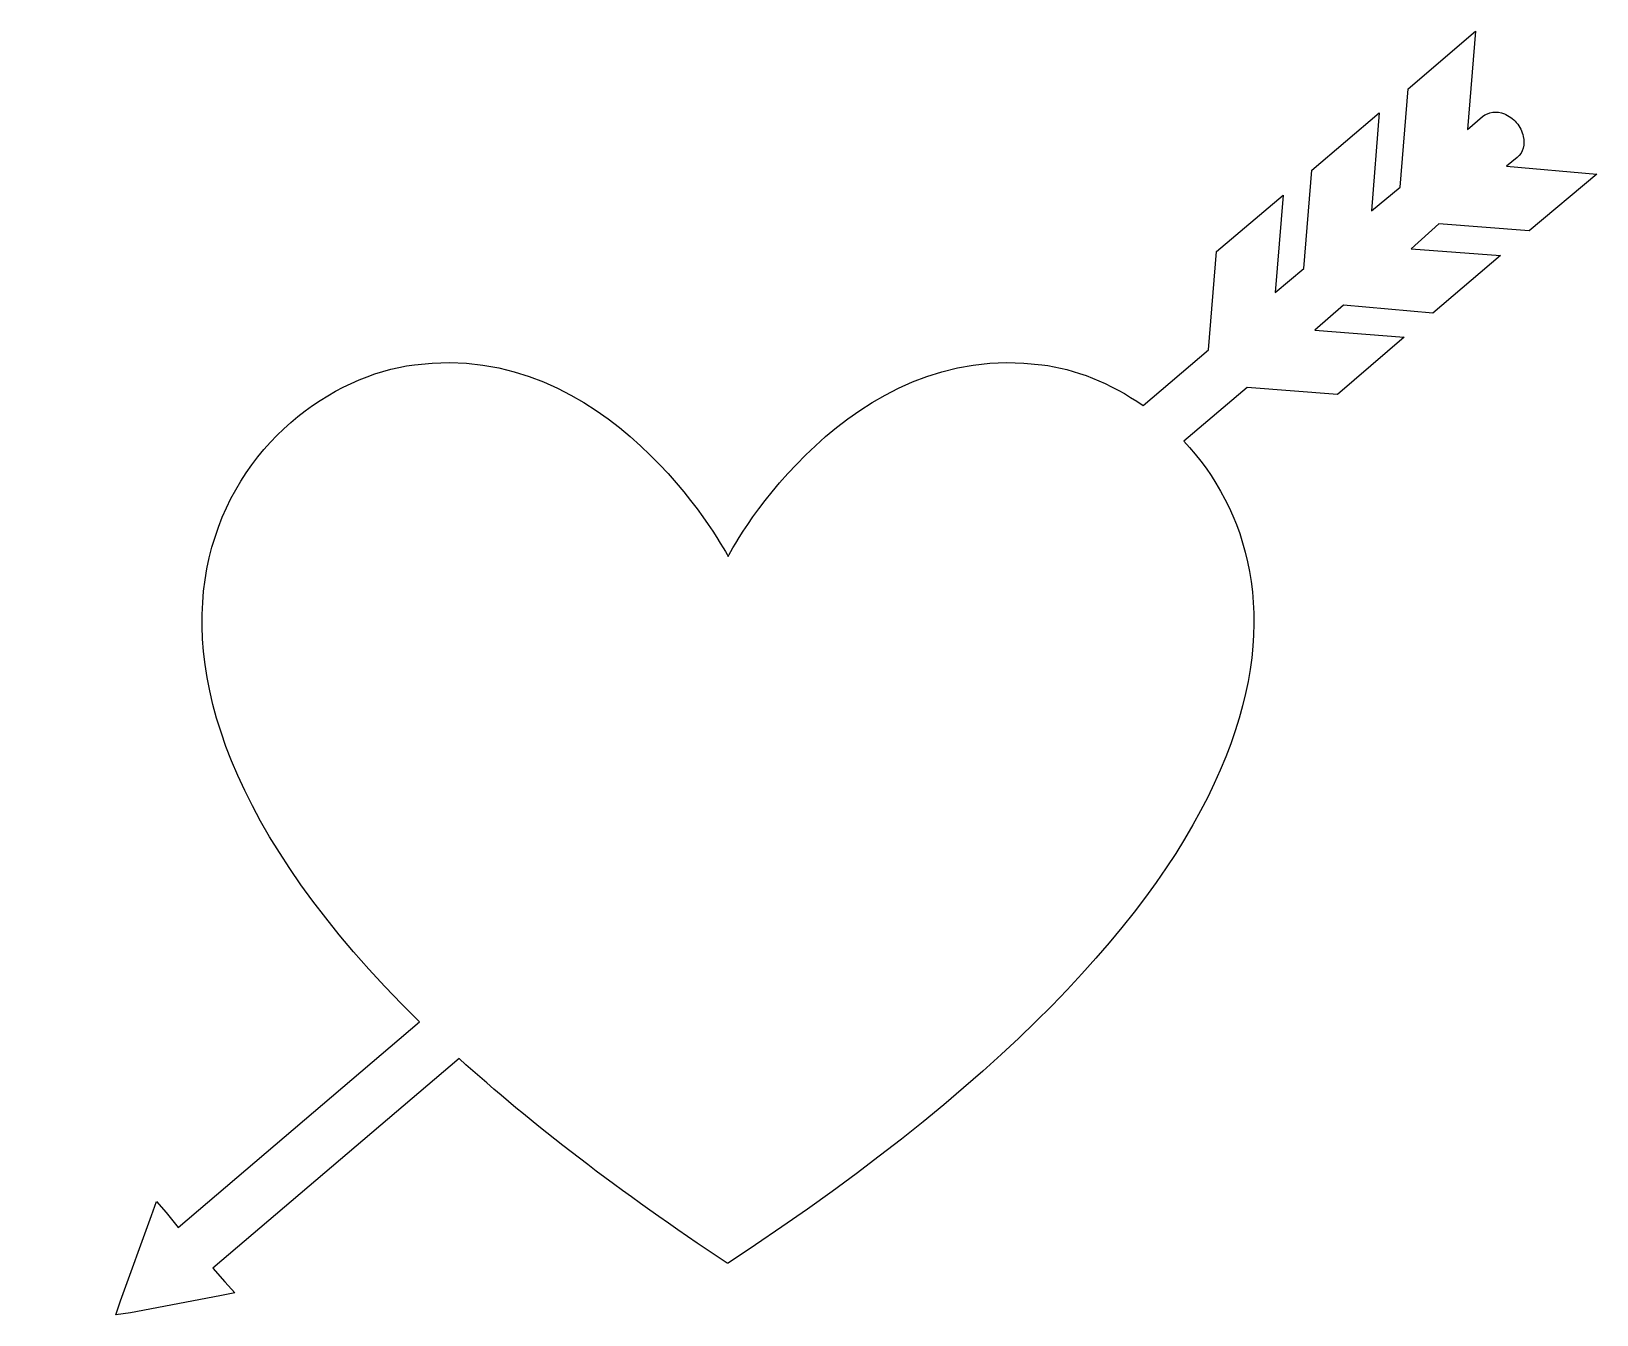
# Model space of a CAD drawing. Header units: centimetres. Extents: x -13.5 to 12.1, y -10.5 to 10.5.
import ezdxf

# ---------------------------------------------------------------- set-up
doc = ezdxf.new("R2010")
doc.units = ezdxf.units.CM
doc.header["$MEASUREMENT"] = 0
doc.layers.add('Layer 1', color=7, linetype='Continuous')

msp = doc.modelspace()

# ---------------------------------------------------------------- linework, layer by layer
at = {"layer": 'Layer 1'}
msp.add_open_spline([(3.02806, 5.02797), (-0.11331, 5.449), (-1.97558, 2.12938), (-2.0889, 1.90271), (-2.0889, 1.90271), (-2.21847, 2.12938), (-4.06446, 5.449), (-7.20586, 5.02797), (-7.20586, 5.02797), (-9.91017, 4.68787), (-13.45635, 0.54254), (-7.12482, -5.69181), (-7.12482, -5.69181), (-7.12482, -5.69181), (-11.05973, -9.0436), (-11.05973, -9.0436), (-11.05973, -9.0436), (-11.05973, -9.0436), (-11.25412, -8.8009), (-11.25412, -8.8009), (-11.25412, -8.8009), (-11.25412, -8.8009), (-11.41599, -8.62281), (-11.41599, -8.62281), (-11.41599, -8.62281), (-11.41599, -8.62281), (-11.49703, -8.84945), (-11.49703, -8.84945), (-11.49703, -8.84945), (-11.49703, -8.84945), (-11.99889, -10.2419), (-11.99889, -10.2419), (-11.99889, -10.2419), (-11.99889, -10.2419), (-12.07994, -10.46878), (-12.07994, -10.46878), (-12.07994, -10.46878), (-12.07994, -10.46878), (-11.83703, -10.4365), (-11.83703, -10.4365), (-11.83703, -10.4365), (-11.83703, -10.4365), (-10.37978, -10.16107), (-10.37978, -10.16107), (-10.37978, -10.16107), (-10.37978, -10.16107), (-10.13687, -10.11231), (-10.13687, -10.11231), (-10.13687, -10.11231), (-10.13687, -10.11231), (-10.29874, -9.9344), (-10.29874, -9.9344), (-10.29874, -9.9344), (-10.29874, -9.9344), (-10.4931, -9.70776), (-10.4931, -9.70776), (-10.4931, -9.70776), (-10.4931, -9.70776), (-6.47715, -6.29093), (-6.47715, -6.29093), (-6.47715, -6.29093), (-5.31134, -7.34363), (-3.87013, -8.46067), (-2.10517, -9.62669), (-2.10517, -9.62669), (-2.10517, -9.62669), (-2.10517, -9.62669), (-2.10517, -9.62669), (-2.10517, -9.62669), (-2.10517, -9.62669), (-2.08893, -9.62669), (-2.08893, -9.62669), (-2.08893, -9.62669), (-2.08893, -9.62669), (-2.08893, -9.62669), (-2.08893, -9.62669), (-2.08893, -9.62669), (-2.08893, -9.62669), (-2.08893, -9.62669), (-2.08893, -9.62669), (-2.08893, -9.62669), (7.57815, -3.2954), (7.41628, 1.59503), (5.34361, 3.78112), (5.34361, 3.78112), (5.34361, 3.78112), (6.38006, 4.65546), (6.38006, 4.65546), (6.38006, 4.65546), (6.38006, 4.65546), (7.85355, 4.54214), (7.85355, 4.54214), (7.85355, 4.54214), (7.85355, 4.54214), (8.93856, 5.48139), (8.93856, 5.48139), (8.93856, 5.48139), (8.93856, 5.48139), (7.48108, 5.59474), (7.48108, 5.59474), (7.48108, 5.59474), (7.48108, 5.59474), (7.95066, 5.99953), (7.95066, 5.99953), (7.95066, 5.99953), (7.95066, 5.99953), (9.40814, 5.87004), (9.40814, 5.87004), (9.40814, 5.87004), (9.40814, 5.87004), (10.50912, 6.80918), (10.50912, 6.80918), (10.50912, 6.80918), (10.50912, 6.80918), (9.05187, 6.9225), (9.05187, 6.9225), (9.05187, 6.9225), (9.05187, 6.9225), (9.50521, 7.32739), (9.50521, 7.32739), (9.50521, 7.32739), (9.50521, 7.32739), (10.97891, 7.21394), (10.97891, 7.21394), (10.97891, 7.21394), (10.97891, 7.21394), (12.07992, 8.13694), (12.07992, 8.13694), (12.07992, 8.13694), (12.07992, 8.13694), (10.60643, 8.26651), (10.60643, 8.26651), (10.60643, 8.26651), (10.60643, 8.26651), (10.78455, 8.41224), (10.78455, 8.41224), (10.78455, 8.41224), (10.78455, 8.41224), (10.78455, 8.41224), (10.78455, 8.41224), (10.78455, 8.41224), (10.88163, 8.49318), (10.9139, 8.62277), (10.88163, 8.75234), (10.88163, 8.75234), (10.86538, 8.83328), (10.83308, 8.91421), (10.76831, 8.97898), (10.76831, 8.97898), (10.76831, 8.97898), (10.76831, 8.97898), (10.76831, 8.97898), (10.76831, 8.97898), (10.76831, 8.97898), (10.76831, 8.97898), (10.76831, 8.97898), (10.76831, 8.97898), (10.76831, 8.97898), (10.76831, 8.97898), (10.76831, 8.97898), (10.76831, 8.97898), (10.71976, 9.04378), (10.63874, 9.09233), (10.57392, 9.12471), (10.57392, 9.12471), (10.44435, 9.17337), (10.31476, 9.15712), (10.21768, 9.07619), (10.21768, 9.07619), (10.21768, 9.07619), (10.21768, 9.07619), (10.21768, 9.07619), (10.21768, 9.07619), (10.21768, 9.07619), (9.97474, 8.86566), (9.97474, 8.86566), (9.97474, 8.86566), (9.97474, 8.86566), (10.10434, 10.46878), (10.10434, 10.46878), (10.10434, 10.46878), (10.10434, 10.46878), (9.00312, 9.52964), (9.00312, 9.52964), (9.00312, 9.52964), (9.00312, 9.52964), (8.87377, 7.92645), (8.87377, 7.92645), (8.87377, 7.92645), (8.87377, 7.92645), (8.40419, 7.5378), (8.40419, 7.5378), (8.40419, 7.5378), (8.40419, 7.5378), (8.53357, 9.14099), (8.53357, 9.14099), (8.53357, 9.14099), (8.53357, 9.14099), (7.43256, 8.20175), (7.43256, 8.20175), (7.43256, 8.20175), (7.43256, 8.20175), (7.30299, 6.59867), (7.30299, 6.59867), (7.30299, 6.59867), (7.30299, 6.59867), (6.83341, 6.21005), (6.83341, 6.21005), (6.83341, 6.21005), (6.83341, 6.21005), (6.96298, 7.79699), (6.96298, 7.79699), (6.96298, 7.79699), (6.96298, 7.79699), (5.878, 6.87399), (5.878, 6.87399), (5.878, 6.87399), (5.878, 6.87399), (5.74843, 5.27091), (5.74843, 5.27091), (5.74843, 5.27091), (5.74843, 5.27091), (4.6797, 4.36405), (4.6797, 4.36405), (4.6797, 4.36405), (4.14535, 4.7365), (3.56244, 4.96317), (3.02806, 5.02797)], degree=3, knots=[0, 0, 0, 0, 0.01724138, 0.01724138, 0.01724138, 0.01724138, 0.03448276, 0.03448276, 0.03448276, 0.03448276, 0.05172414, 0.05172414, 0.05172414, 0.05172414, 0.06896552, 0.06896552, 0.06896552, 0.06896552, 0.0862069, 0.0862069, 0.0862069, 0.0862069, 0.10344828, 0.10344828, 0.10344828, 0.10344828, 0.12068966, 0.12068966, 0.12068966, 0.12068966, 0.13793103, 0.13793103, 0.13793103, 0.13793103, 0.15517241, 0.15517241, 0.15517241, 0.15517241, 0.17241379, 0.17241379, 0.17241379, 0.17241379, 0.18965517, 0.18965517, 0.18965517, 0.18965517, 0.20689655, 0.20689655, 0.20689655, 0.20689655, 0.22413793, 0.22413793, 0.22413793, 0.22413793, 0.24137931, 0.24137931, 0.24137931, 0.24137931, 0.25862069, 0.25862069, 0.25862069, 0.25862069, 0.27586207, 0.27586207, 0.27586207, 0.27586207, 0.29310345, 0.29310345, 0.29310345, 0.29310345, 0.31034483, 0.31034483, 0.31034483, 0.31034483, 0.32758621, 0.32758621, 0.32758621, 0.32758621, 0.34482759, 0.34482759, 0.34482759, 0.34482759, 0.36206897, 0.36206897, 0.36206897, 0.36206897, 0.37931034, 0.37931034, 0.37931034, 0.37931034, 0.39655172, 0.39655172, 0.39655172, 0.39655172, 0.4137931, 0.4137931, 0.4137931, 0.4137931, 0.43103448, 0.43103448, 0.43103448, 0.43103448, 0.44827586, 0.44827586, 0.44827586, 0.44827586, 0.46551724, 0.46551724, 0.46551724, 0.46551724, 0.48275862, 0.48275862, 0.48275862, 0.48275862, 0.5, 0.5, 0.5, 0.5, 0.51724138, 0.51724138, 0.51724138, 0.51724138, 0.53448276, 0.53448276, 0.53448276, 0.53448276, 0.55172414, 0.55172414, 0.55172414, 0.55172414, 0.56896552, 0.56896552, 0.56896552, 0.56896552, 0.5862069, 0.5862069, 0.5862069, 0.5862069, 0.60344828, 0.60344828, 0.60344828, 0.60344828, 0.62068966, 0.62068966, 0.62068966, 0.62068966, 0.63793103, 0.63793103, 0.63793103, 0.63793103, 0.65517241, 0.65517241, 0.65517241, 0.65517241, 0.67241379, 0.67241379, 0.67241379, 0.67241379, 0.68965517, 0.68965517, 0.68965517, 0.68965517, 0.70689655, 0.70689655, 0.70689655, 0.70689655, 0.72413793, 0.72413793, 0.72413793, 0.72413793, 0.74137931, 0.74137931, 0.74137931, 0.74137931, 0.75862069, 0.75862069, 0.75862069, 0.75862069, 0.77586207, 0.77586207, 0.77586207, 0.77586207, 0.79310345, 0.79310345, 0.79310345, 0.79310345, 0.81034483, 0.81034483, 0.81034483, 0.81034483, 0.82758621, 0.82758621, 0.82758621, 0.82758621, 0.84482759, 0.84482759, 0.84482759, 0.84482759, 0.86206897, 0.86206897, 0.86206897, 0.86206897, 0.87931034, 0.87931034, 0.87931034, 0.87931034, 0.89655172, 0.89655172, 0.89655172, 0.89655172, 0.9137931, 0.9137931, 0.9137931, 0.9137931, 0.93103448, 0.93103448, 0.93103448, 0.93103448, 0.94827586, 0.94827586, 0.94827586, 0.94827586, 0.96551724, 0.96551724, 0.96551724, 0.96551724, 1, 1, 1, 1], dxfattribs=at)

doc.saveas('drawing.dxf')
